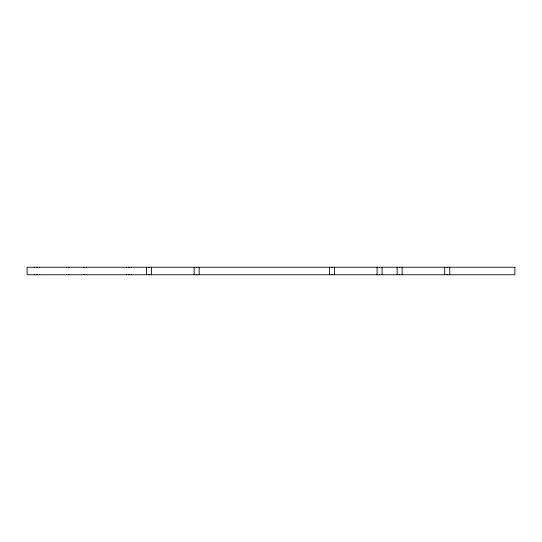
<?xml version="1.0" encoding="UTF-8"?>
<svg xmlns="http://www.w3.org/2000/svg" width="542" height="542" viewBox="0 0 542 542"><rect width="100%" height="100%" fill="white"/><g stroke="black" fill="none" stroke-linecap="round" stroke-linejoin="round"><path stroke-width="0.81" d="M449.752 267.24L449.752 274.76M447.245 267.24L447.245 267.714M447.245 274.286L447.245 274.76M444.738 267.24L444.738 274.76M402.137 267.24L402.137 274.76M399.63 267.24L399.63 267.714M399.63 274.286L399.63 274.76M397.123 267.24L397.123 274.76M382.09 267.24L382.09 274.76M379.583 267.24L379.583 267.714M379.583 274.286L379.583 274.76M377.083 267.24L377.076 274.76M334.482 267.24L334.482 274.76M331.975 267.24L331.975 267.714M331.975 274.286L331.975 274.76M329.468 267.24L329.468 274.76M199.165 267.24L199.165 274.76M196.658 267.24L196.658 267.714M196.658 274.286L196.658 274.76M194.158 267.24L194.158 274.76M151.557 267.24L151.557 274.76M149.05 267.24L149.05 267.714M149.05 274.286L149.05 274.76M146.543 267.24L146.543 274.76M131.51 267.24L131.51 267.714M131.51 274.286L131.51 274.76M129.003 267.24L129.003 267.714M129.003 274.286L129.003 274.76M126.496 267.24L126.496 267.714M126.496 274.286L126.496 274.76M86.402 267.24L86.402 267.714M86.402 274.286L86.402 274.76M83.902 267.24L83.902 267.714M83.902 274.286L83.902 274.76M68.861 267.24L68.861 267.714M68.861 274.286L68.861 274.76M66.361 267.24L66.361 267.714M66.361 274.286L66.361 274.76M39.627 267.24L39.627 267.714M39.627 274.286L39.627 274.76M37.12 267.24L37.12 267.714M37.12 274.286L37.12 274.76M34.62 267.24L34.62 267.714M34.62 274.286L34.62 274.76M514.9 267.24L27.1 267.24L27.1 274.76L514.9 274.76L514.9 267.24"/></g></svg>
